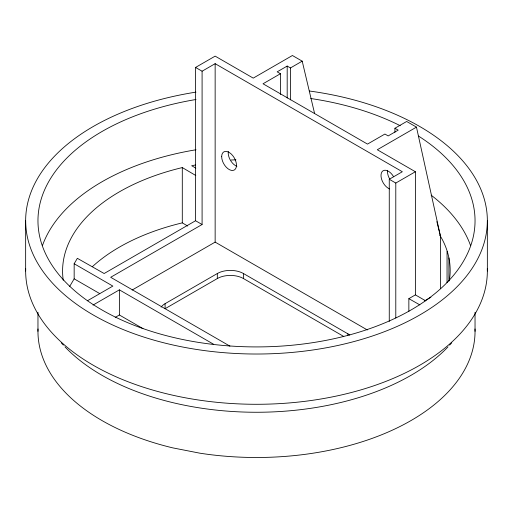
<?xml version="1.0" encoding="UTF-8"?>
<svg xmlns="http://www.w3.org/2000/svg" width="513" height="513" viewBox="0 0 513 513"><rect width="100%" height="100%" fill="white"/><g stroke="black" fill="none" stroke-linecap="round" stroke-linejoin="round"><path stroke-width="0.77" d="M449.369 280.239C451.991 264.791 448.144 248.465 439.833 235.275M69.576 286.62L74.161 278.828L74.161 263.746L77.348 258.321L104.145 273.519L195.556 220.744L202.09 224.514L202.09 71.211L215.146 63.67L402.327 171.74L389.264 179.274L389.264 321.401M195.556 220.744L195.556 67.44L215.146 56.135L253.236 78.123L292.41 55.507L302.208 61.156L314.565 113.379M302.208 61.156L290.454 67.947L287.19 66.062L277.174 71.839L280.444 73.725L280.444 94.488M280.444 73.725L263.028 83.779L367.5 144.095L384.91 134.04L388.174 135.926L398.191 130.142L394.927 128.256L394.927 132.251M202.09 224.514L110.673 277.289L229.914 346.134M87.434 300.765L112.854 286.087L74.161 263.746M394.927 128.256L406.674 121.472L416.473 127.128L440.5 236.403L440.5 288.486M93.007 305.081L119.382 289.858L213.684 344.3M132.123 290.044L215.146 242.11L367.334 329.968M416.473 127.128L377.292 149.745L415.383 171.74L415.383 294.885L425.732 300.862M115.22 317.393L119.382 314.988L142.96 328.602M161.082 307.14A18.468 10.664 0 0 1 165.09 303.677L217.326 273.525A18.468 10.664 0 0 1 243.444 273.525L347.91 333.835A18.468 10.664 0 0 1 349.795 335.111M343.761 336.47L243.444 278.546A18.468 10.664 0 0 0 217.326 278.546L165.09 308.704L165.09 303.677M389.264 179.274L395.792 183.045L415.383 171.74M408.855 311.474L408.855 298.656L415.383 294.885M424.693 300.817L430.882 297.245M195.536 164.981L191.689 165.731L195.825 168.123M231.19 160.011L235.935 159.832M408.855 298.656L419.846 304.889M195.556 67.44L202.09 71.211M74.161 278.828L99.727 293.59M63.246 280.258A193.914 111.956 0 0 1 182.295 167.578L195.793 175.51M92.385 266.664A193.914 111.956 0 0 1 182.295 222.866L187.694 226.041M436.871 221.635L440.5 236.403M487.35 220.744L487.35 271.005M475.038 312.276L475.038 331.327M448.926 257.924L448.926 281.162M447.054 251.466L447.054 282.714M395.792 183.045L395.792 317.983M347.91 333.835L347.91 335.271M290.454 67.947L290.454 99.888M287.19 66.062L287.19 98.002M243.444 273.525L243.444 278.546M217.326 273.525L217.326 278.546M215.146 63.67L215.146 242.11M182.295 167.578L182.295 222.866M119.382 289.858L119.382 314.988M37.962 312.276L37.962 331.327M25.65 220.744L25.65 271.005M487.312 268.632A230.85 133.277 0 0 1 256.5 404.289A230.85 133.277 0 0 1 25.688 268.632M309.313 91A230.85 133.277 0 0 1 448.445 294.789A230.85 133.277 0 0 1 69.095 298.566A230.85 133.277 0 0 1 195.966 92.128M42.419 245.656A218.538 126.172 0 0 1 196.011 149.764M431.157 195.171A218.538 126.172 0 0 1 470.581 245.656M451.735 342.78A218.538 126.172 0 0 1 449.632 345.134M448.003 346.878A218.538 126.172 0 0 1 256.5 412.26A218.538 126.172 0 0 1 64.997 346.878M63.368 345.134A218.538 126.172 0 0 1 61.265 342.78M475 328.968A218.538 126.172 0 0 1 199.935 453.197L172.868 447.894A218.538 126.172 0 0 1 38 328.968M389.694 179.031A10.465 6.041 60 0 1 387.636 170.316M236.891 166.321A10.465 6.041 60 0 1 228.317 151.47M389.681 188.938A10.465 6.041 60 0 1 381.339 173.137A10.465 6.041 60 0 1 393.625 176.761M418.505 136.06A218.538 126.172 0 0 1 376.997 326.005A218.538 126.172 0 0 1 58.059 273.596A218.538 126.172 0 0 1 196.011 99.503M310.763 98.522A218.538 126.172 0 0 1 400.243 125.711M221.674 156.657A10.465 6.041 60 0 0 232.774 170.47A10.465 6.041 60 0 0 232.774 155.67A10.465 6.041 60 0 0 221.674 156.657"/></g></svg>
